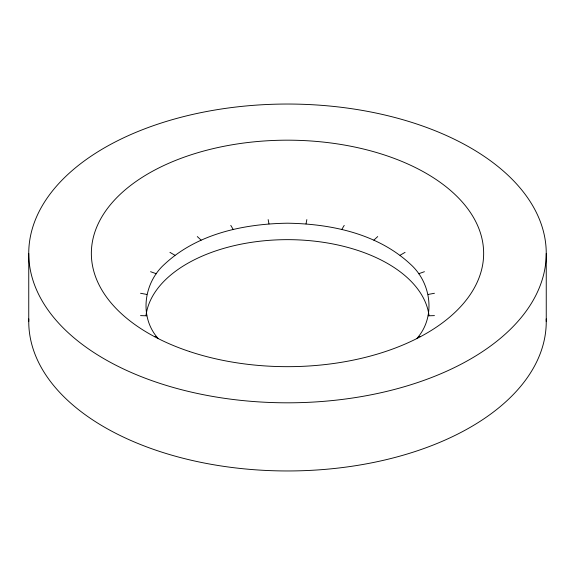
<?xml version="1.0" encoding="UTF-8"?>
<svg xmlns="http://www.w3.org/2000/svg" width="575" height="575" viewBox="0 0 575 575"><rect width="100%" height="100%" fill="white"/><g stroke="black" fill="none" stroke-linecap="round" stroke-linejoin="round"><path stroke-width="0.86" d="M416.954 338.395C436.073 316.868 431.286 282.728 410.385 264.162C377.646 233.608 331.02 223.847 287.5 223.201C243.98 223.847 197.354 233.608 164.615 264.162C143.714 282.728 138.927 316.868 158.046 338.395M306.022 223.898L306.842 219.607M341.802 229.432L344.217 225.393M373.879 240.127L377.717 236.562M400.071 255.25L405.08 252.353M418.593 273.772L424.422 271.695M428.181 294.429L434.434 293.272M154.74 336.677L156.407 336.468M428.181 315.812L434.434 315.61M140.566 315.61L146.819 315.812M418.593 336.468L420.26 336.677M140.566 293.272L146.819 294.429M150.578 271.695L156.407 273.772M169.92 252.353L174.929 255.25M197.283 236.562L201.121 240.127M230.783 225.393L233.198 229.432M268.158 219.607L268.978 223.898M546.25 253.424A258.75 149.385 0 0 1 158.125 382.799A258.75 149.385 0 0 1 158.125 124.049A258.75 149.385 0 0 1 546.25 253.424L546.25 321.576M28.75 253.424L28.75 321.576M546.207 318.917A258.75 149.385 0 0 1 287.5 470.961A258.75 149.385 0 0 1 28.793 318.917M146.021 315.323A141.896 81.923 0 0 1 287.5 239.653A141.896 81.923 0 0 1 428.979 315.323M189.427 351.498A196.147 113.246 0 0 0 483.647 253.424A196.147 113.246 0 0 0 189.427 155.351A196.147 113.246 0 0 0 189.427 351.498"/></g></svg>
